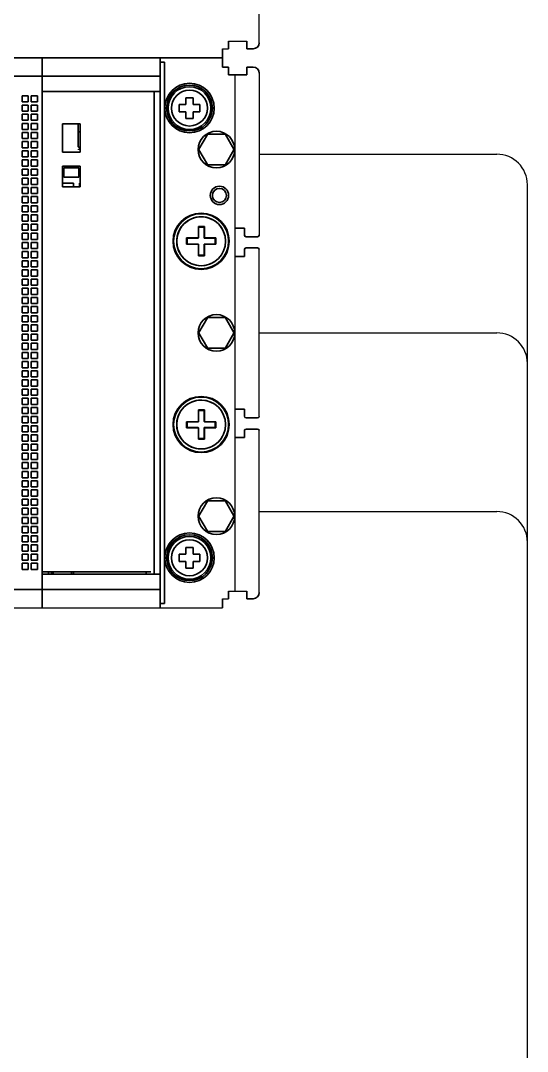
# Model space of a CAD drawing. Header units: millimetres. Extents: x 0 to 840, y -1485 to 297.
# Drawn here: x 94.87 to 103.17, y -1365.39 to -1348.52 of the extents above; entities that cross this region are included whole.
import ezdxf

# ---------------------------------------------------------------- set-up
doc = ezdxf.new("R2010")
doc.units = ezdxf.units.MM
doc.linetypes.add('DASHDOT', pattern=[25.4, 12.7, -6.35, 0, -6.35])

# ---------------------------------------------------------------- blocks, each defined once
blk = doc.blocks.new('XT2_3P ABB')
for p, q in [((-4.5, 12.4), (-4.5, 0.6)), ((-4.35, 0.6), (-4.35, 0.5)), ((-4.225, 0.5), (-4.225, 0.2)), ((4.225, 0.4), (-4.225, 0.4)), ((-4.25, 0), (-1.599, 0)), ((4.25, 0), (1.599, 0)), ((-1.365, 0), (1.365, 0))]:
    blk.add_line(p, q)
at = {"color": 7, "lineweight": 35}
for p, q in [((4.5, 0.6), (4.5, 12.4)), ((4.5, 0.6), (4.5, 12.4)), ((-4.2, 8.9), (-4.2, 3.55)), ((-4.2, 8.9), (-4.2, 3.55)), ((4.2, 8.9), (4.2, 3.55)), ((4.2, 8.9), (4.2, 3.55)), ((3.95, 3.55), (-3.95, 3.55)), ((3.95, 3.55), (-3.95, 3.55)), ((3.95, 3.55), (-3.91, 3.55)), ((-3.95, 1.72), (3.95, 1.72)), ((4.33, 1.55), (-4.33, 1.55)), ((3.95, 1.62), (-3.95, 1.62))]:
    blk.add_line(p, q, dxfattribs=at)
at = {"color": 7, "lineweight": 35, "ltscale": 0.025}
for p, q in [((-3.87, 3.88), (-3.87, 3.78)), ((-3.77, 3.88), (-3.87, 3.88)), ((-3.87, 3.88), (-3.87, 3.78)), ((-3.77, 3.88), (-3.87, 3.88)), ((-3.77, 3.78), (-3.87, 3.78)), ((-3.77, 3.78), (-3.87, 3.78)), ((-3.87, 3.73), (-3.87, 3.63)), ((-3.77, 3.73), (-3.87, 3.73)), ((-3.87, 3.73), (-3.87, 3.63)), ((-3.77, 3.73), (-3.87, 3.73)), ((-3.77, 3.88), (-3.77, 3.78)), ((-3.77, 3.88), (-3.77, 3.78)), ((-3.77, 3.73), (-3.77, 3.63)), ((-3.77, 3.73), (-3.77, 3.63)), ((-3.72, 3.88), (-3.72, 3.78)), ((-3.62, 3.88), (-3.72, 3.88)), ((-3.72, 3.88), (-3.72, 3.78)), ((-3.62, 3.88), (-3.72, 3.88)), ((-3.62, 3.78), (-3.72, 3.78)), ((-3.62, 3.78), (-3.72, 3.78)), ((-3.72, 3.73), (-3.72, 3.63)), ((-3.62, 3.73), (-3.72, 3.73)), ((-3.72, 3.73), (-3.72, 3.63)), ((-3.62, 3.73), (-3.72, 3.73)), ((-3.62, 3.88), (-3.62, 3.78)), ((-3.62, 3.88), (-3.62, 3.78)), ((-3.62, 3.73), (-3.62, 3.63)), ((-3.62, 3.73), (-3.62, 3.63)), ((-3.57, 3.88), (-3.57, 3.78)), ((-3.47, 3.88), (-3.57, 3.88)), ((-3.57, 3.88), (-3.57, 3.78)), ((-3.47, 3.88), (-3.57, 3.88)), ((-3.47, 3.78), (-3.57, 3.78)), ((-3.47, 3.78), (-3.57, 3.78)), ((-3.57, 3.73), (-3.57, 3.63)), ((-3.47, 3.73), (-3.57, 3.73)), ((-3.57, 3.73), (-3.57, 3.63)), ((-3.47, 3.73), (-3.57, 3.73)), ((-3.47, 3.88), (-3.47, 3.78)), ((-3.47, 3.88), (-3.47, 3.78)), ((-3.47, 3.73), (-3.47, 3.63)), ((-3.47, 3.73), (-3.47, 3.63)), ((-3.42, 3.88), (-3.42, 3.78)), ((-3.32, 3.88), (-3.42, 3.88)), ((-3.42, 3.88), (-3.42, 3.78)), ((-3.32, 3.88), (-3.42, 3.88)), ((-3.32, 3.78), (-3.42, 3.78)), ((-3.32, 3.78), (-3.42, 3.78)), ((-3.42, 3.73), (-3.42, 3.63)), ((-3.32, 3.73), (-3.42, 3.73)), ((-3.42, 3.73), (-3.42, 3.63)), ((-3.32, 3.73), (-3.42, 3.73)), ((-3.32, 3.88), (-3.32, 3.78)), ((-3.32, 3.88), (-3.32, 3.78)), ((-3.32, 3.73), (-3.32, 3.63)), ((-3.32, 3.73), (-3.32, 3.63)), ((-3.27, 3.88), (-3.27, 3.78)), ((-3.17, 3.88), (-3.27, 3.88)), ((-3.27, 3.88), (-3.27, 3.78)), ((-3.17, 3.88), (-3.27, 3.88)), ((-3.17, 3.78), (-3.27, 3.78)), ((-3.17, 3.78), (-3.27, 3.78)), ((-3.27, 3.73), (-3.27, 3.63)), ((-3.17, 3.73), (-3.27, 3.73)), ((-3.27, 3.73), (-3.27, 3.63)), ((-3.17, 3.73), (-3.27, 3.73)), ((-3.17, 3.88), (-3.17, 3.78)), ((-3.17, 3.88), (-3.17, 3.78)), ((-3.17, 3.73), (-3.17, 3.63)), ((-3.17, 3.73), (-3.17, 3.63)), ((-3.12, 3.88), (-3.12, 3.78)), ((-3.02, 3.88), (-3.12, 3.88)), ((-3.12, 3.88), (-3.12, 3.78)), ((-3.02, 3.88), (-3.12, 3.88)), ((-3.02, 3.78), (-3.12, 3.78)), ((-3.02, 3.78), (-3.12, 3.78)), ((-3.12, 3.73), (-3.12, 3.63)), ((-3.02, 3.73), (-3.12, 3.73)), ((-3.12, 3.73), (-3.12, 3.63)), ((-3.02, 3.73), (-3.12, 3.73)), ((-3.02, 3.88), (-3.02, 3.78)), ((-3.02, 3.88), (-3.02, 3.78)), ((-3.02, 3.73), (-3.02, 3.63)), ((-3.02, 3.73), (-3.02, 3.63)), ((-2.97, 3.88), (-2.97, 3.78)), ((-2.87, 3.88), (-2.97, 3.88)), ((-2.97, 3.88), (-2.97, 3.78)), ((-2.87, 3.88), (-2.97, 3.88)), ((-2.87, 3.78), (-2.97, 3.78)), ((-2.87, 3.78), (-2.97, 3.78)), ((-2.97, 3.73), (-2.97, 3.63)), ((-2.87, 3.73), (-2.97, 3.73)), ((-2.97, 3.73), (-2.97, 3.63)), ((-2.87, 3.73), (-2.97, 3.73)), ((-2.87, 3.88), (-2.87, 3.78)), ((-2.87, 3.88), (-2.87, 3.78)), ((-2.87, 3.73), (-2.87, 3.63)), ((-2.87, 3.73), (-2.87, 3.63)), ((-2.82, 3.88), (-2.82, 3.78)), ((-2.72, 3.88), (-2.82, 3.88)), ((-2.82, 3.88), (-2.82, 3.78)), ((-2.72, 3.88), (-2.82, 3.88)), ((-2.72, 3.78), (-2.82, 3.78)), ((-2.72, 3.78), (-2.82, 3.78)), ((-2.82, 3.73), (-2.82, 3.63)), ((-2.72, 3.73), (-2.82, 3.73)), ((-2.82, 3.73), (-2.82, 3.63)), ((-2.72, 3.73), (-2.82, 3.73)), ((-2.72, 3.88), (-2.72, 3.78)), ((-2.72, 3.88), (-2.72, 3.78)), ((-2.72, 3.73), (-2.72, 3.63)), ((-2.72, 3.73), (-2.72, 3.63)), ((-2.67, 3.88), (-2.67, 3.78)), ((-2.57, 3.88), (-2.67, 3.88)), ((-2.67, 3.88), (-2.67, 3.78)), ((-2.57, 3.88), (-2.67, 3.88)), ((-2.57, 3.78), (-2.67, 3.78)), ((-2.57, 3.78), (-2.67, 3.78)), ((-2.67, 3.73), (-2.67, 3.63)), ((-2.57, 3.73), (-2.67, 3.73)), ((-2.67, 3.73), (-2.67, 3.63)), ((-2.57, 3.73), (-2.67, 3.73)), ((-2.57, 3.88), (-2.57, 3.78)), ((-2.57, 3.88), (-2.57, 3.78)), ((-2.57, 3.73), (-2.57, 3.63)), ((-2.57, 3.73), (-2.57, 3.63)), ((-2.52, 3.88), (-2.52, 3.78)), ((-2.42, 3.88), (-2.52, 3.88)), ((-2.52, 3.88), (-2.52, 3.78)), ((-2.42, 3.88), (-2.52, 3.88)), ((-2.42, 3.78), (-2.52, 3.78)), ((-2.42, 3.78), (-2.52, 3.78)), ((-2.52, 3.73), (-2.52, 3.63)), ((-2.42, 3.73), (-2.52, 3.73)), ((-2.52, 3.73), (-2.52, 3.63)), ((-2.42, 3.73), (-2.52, 3.73)), ((-2.42, 3.88), (-2.42, 3.78)), ((-2.42, 3.88), (-2.42, 3.78)), ((-2.42, 3.73), (-2.42, 3.63)), ((-2.42, 3.73), (-2.42, 3.63)), ((-2.37, 3.88), (-2.37, 3.78)), ((-2.37, 3.88), (-2.27, 3.88)), ((-2.37, 3.88), (-2.37, 3.78)), ((-2.37, 3.88), (-2.27, 3.88)), ((-2.37, 3.78), (-2.27, 3.78)), ((-2.37, 3.78), (-2.27, 3.78)), ((-2.37, 3.73), (-2.37, 3.63)), ((-2.37, 3.73), (-2.27, 3.73)), ((-2.37, 3.73), (-2.37, 3.63)), ((-2.37, 3.73), (-2.27, 3.73)), ((-2.27, 3.88), (-2.27, 3.78)), ((-2.27, 3.88), (-2.27, 3.78)), ((-2.27, 3.73), (-2.27, 3.63)), ((-2.27, 3.73), (-2.27, 3.63)), ((-2.22, 3.88), (-2.22, 3.78)), ((-2.22, 3.88), (-2.12, 3.88)), ((-2.22, 3.88), (-2.22, 3.78)), ((-2.22, 3.88), (-2.12, 3.88)), ((-2.22, 3.78), (-2.12, 3.78)), ((-2.22, 3.78), (-2.12, 3.78)), ((-2.22, 3.73), (-2.22, 3.63)), ((-2.22, 3.73), (-2.12, 3.73)), ((-2.22, 3.73), (-2.22, 3.63)), ((-2.22, 3.73), (-2.12, 3.73)), ((-2.12, 3.88), (-2.12, 3.78)), ((-2.12, 3.88), (-2.12, 3.78)), ((-2.12, 3.73), (-2.12, 3.63)), ((-2.12, 3.73), (-2.12, 3.63)), ((-2.07, 3.88), (-2.07, 3.78)), ((-2.07, 3.88), (-1.97, 3.88)), ((-2.07, 3.88), (-2.07, 3.78)), ((-2.07, 3.88), (-1.97, 3.88)), ((-2.07, 3.78), (-1.97, 3.78)), ((-2.07, 3.78), (-1.97, 3.78)), ((-2.07, 3.73), (-2.07, 3.63)), ((-2.07, 3.73), (-1.97, 3.73)), ((-2.07, 3.73), (-2.07, 3.63)), ((-2.07, 3.73), (-1.97, 3.73)), ((-1.97, 3.88), (-1.97, 3.78)), ((-1.97, 3.88), (-1.97, 3.78)), ((-1.97, 3.73), (-1.97, 3.63)), ((-1.97, 3.73), (-1.97, 3.63)), ((-1.92, 3.88), (-1.92, 3.78)), ((-1.92, 3.88), (-1.82, 3.88)), ((-1.92, 3.88), (-1.92, 3.78)), ((-1.92, 3.88), (-1.82, 3.88)), ((-1.92, 3.78), (-1.82, 3.78)), ((-1.92, 3.78), (-1.82, 3.78)), ((-1.92, 3.73), (-1.92, 3.63)), ((-1.92, 3.73), (-1.82, 3.73)), ((-1.92, 3.73), (-1.92, 3.63)), ((-1.92, 3.73), (-1.82, 3.73)), ((-1.82, 3.88), (-1.82, 3.78)), ((-1.82, 3.88), (-1.82, 3.78)), ((-1.82, 3.73), (-1.82, 3.63)), ((-1.82, 3.73), (-1.82, 3.63)), ((-1.77, 3.88), (-1.77, 3.78)), ((-1.77, 3.88), (-1.67, 3.88)), ((-1.77, 3.88), (-1.77, 3.78)), ((-1.77, 3.88), (-1.67, 3.88)), ((-1.77, 3.78), (-1.67, 3.78)), ((-1.77, 3.78), (-1.67, 3.78)), ((-1.77, 3.73), (-1.77, 3.63)), ((-1.77, 3.73), (-1.67, 3.73)), ((-1.77, 3.73), (-1.77, 3.63)), ((-1.77, 3.73), (-1.67, 3.73)), ((-1.67, 3.88), (-1.67, 3.78)), ((-1.67, 3.88), (-1.67, 3.78)), ((-1.67, 3.73), (-1.67, 3.63)), ((-1.67, 3.73), (-1.67, 3.63)), ((-1.62, 3.88), (-1.62, 3.78)), ((-1.62, 3.88), (-1.52, 3.88)), ((-1.62, 3.88), (-1.62, 3.78)), ((-1.62, 3.88), (-1.52, 3.88)), ((-1.62, 3.78), (-1.52, 3.78)), ((-1.62, 3.78), (-1.52, 3.78)), ((-1.62, 3.73), (-1.62, 3.63)), ((-1.62, 3.73), (-1.52, 3.73)), ((-1.62, 3.73), (-1.62, 3.63)), ((-1.62, 3.73), (-1.52, 3.73)), ((-1.52, 3.88), (-1.52, 3.78)), ((-1.52, 3.88), (-1.52, 3.78)), ((-1.52, 3.73), (-1.52, 3.63)), ((-1.52, 3.73), (-1.52, 3.63)), ((-1.47, 3.88), (-1.47, 3.78)), ((-1.47, 3.88), (-1.37, 3.88)), ((-1.47, 3.88), (-1.47, 3.78)), ((-1.47, 3.88), (-1.37, 3.88)), ((-1.47, 3.78), (-1.37, 3.78)), ((-1.47, 3.78), (-1.37, 3.78)), ((-1.47, 3.73), (-1.47, 3.63)), ((-1.47, 3.73), (-1.37, 3.73)), ((-1.47, 3.73), (-1.47, 3.63)), ((-1.47, 3.73), (-1.37, 3.73)), ((-1.37, 3.88), (-1.37, 3.78)), ((-1.37, 3.88), (-1.37, 3.78)), ((-1.37, 3.73), (-1.37, 3.63)), ((-1.37, 3.73), (-1.37, 3.63)), ((-1.32, 3.88), (-1.32, 3.78)), ((-1.32, 3.88), (-1.22, 3.88)), ((-1.32, 3.88), (-1.32, 3.78)), ((-1.32, 3.88), (-1.22, 3.88)), ((-1.32, 3.78), (-1.22, 3.78)), ((-1.32, 3.78), (-1.22, 3.78)), ((-1.32, 3.73), (-1.32, 3.63)), ((-1.32, 3.73), (-1.22, 3.73)), ((-1.32, 3.73), (-1.32, 3.63)), ((-1.32, 3.73), (-1.22, 3.73)), ((-1.22, 3.88), (-1.22, 3.78)), ((-1.22, 3.88), (-1.22, 3.78)), ((-1.22, 3.73), (-1.22, 3.63)), ((-1.22, 3.73), (-1.22, 3.63)), ((-1.17, 3.88), (-1.17, 3.78)), ((-1.17, 3.88), (-1.07, 3.88)), ((-1.17, 3.88), (-1.17, 3.78)), ((-1.17, 3.88), (-1.07, 3.88)), ((-1.17, 3.78), (-1.07, 3.78)), ((-1.17, 3.78), (-1.07, 3.78)), ((-1.17, 3.73), (-1.17, 3.63)), ((-1.17, 3.73), (-1.07, 3.73)), ((-1.17, 3.73), (-1.17, 3.63)), ((-1.17, 3.73), (-1.07, 3.73)), ((-1.07, 3.88), (-1.07, 3.78)), ((-1.07, 3.88), (-1.07, 3.78)), ((-1.07, 3.73), (-1.07, 3.63)), ((-1.07, 3.73), (-1.07, 3.63)), ((-1.02, 3.88), (-1.02, 3.78)), ((-1.02, 3.88), (-0.92, 3.88)), ((-1.02, 3.88), (-1.02, 3.78)), ((-1.02, 3.88), (-0.92, 3.88)), ((-1.02, 3.78), (-0.92, 3.78)), ((-1.02, 3.78), (-0.92, 3.78)), ((-1.02, 3.73), (-1.02, 3.63)), ((-1.02, 3.73), (-0.92, 3.73)), ((-1.02, 3.73), (-1.02, 3.63)), ((-1.02, 3.73), (-0.92, 3.73)), ((-0.92, 3.88), (-0.92, 3.78)), ((-0.92, 3.88), (-0.92, 3.78)), ((-0.92, 3.73), (-0.92, 3.63)), ((-0.92, 3.73), (-0.92, 3.63)), ((-0.87, 3.88), (-0.87, 3.78)), ((-0.87, 3.88), (-0.77, 3.88)), ((-0.87, 3.88), (-0.87, 3.78)), ((-0.87, 3.88), (-0.77, 3.88)), ((-0.87, 3.78), (-0.77, 3.78)), ((-0.87, 3.78), (-0.77, 3.78)), ((-0.87, 3.73), (-0.87, 3.63)), ((-0.87, 3.73), (-0.77, 3.73)), ((-0.87, 3.73), (-0.87, 3.63)), ((-0.87, 3.73), (-0.77, 3.73)), ((-0.77, 3.88), (-0.77, 3.78)), ((-0.77, 3.88), (-0.77, 3.78)), ((-0.77, 3.73), (-0.77, 3.63)), ((-0.77, 3.73), (-0.77, 3.63)), ((-0.72, 3.88), (-0.72, 3.78)), ((-0.72, 3.88), (-0.62, 3.88)), ((-0.72, 3.88), (-0.72, 3.78)), ((-0.72, 3.88), (-0.62, 3.88)), ((-0.72, 3.78), (-0.62, 3.78)), ((-0.72, 3.78), (-0.62, 3.78)), ((-0.72, 3.73), (-0.72, 3.63)), ((-0.72, 3.73), (-0.62, 3.73)), ((-0.72, 3.73), (-0.72, 3.63)), ((-0.72, 3.73), (-0.62, 3.73)), ((-0.62, 3.88), (-0.62, 3.78)), ((-0.62, 3.88), (-0.62, 3.78)), ((-0.62, 3.73), (-0.62, 3.63)), ((-0.62, 3.73), (-0.62, 3.63)), ((-0.57, 3.88), (-0.57, 3.78)), ((-0.57, 3.88), (-0.47, 3.88)), ((-0.57, 3.88), (-0.57, 3.78)), ((-0.57, 3.88), (-0.47, 3.88)), ((-0.57, 3.78), (-0.47, 3.78)), ((-0.57, 3.78), (-0.47, 3.78)), ((-0.57, 3.73), (-0.57, 3.63)), ((-0.57, 3.73), (-0.47, 3.73)), ((-0.57, 3.73), (-0.57, 3.63)), ((-0.57, 3.73), (-0.47, 3.73)), ((-0.47, 3.88), (-0.47, 3.78)), ((-0.47, 3.88), (-0.47, 3.78)), ((-0.47, 3.73), (-0.47, 3.63)), ((-0.47, 3.73), (-0.47, 3.63)), ((-0.42, 3.88), (-0.42, 3.78)), ((-0.42, 3.88), (-0.32, 3.88)), ((-0.42, 3.88), (-0.42, 3.78)), ((-0.42, 3.88), (-0.32, 3.88)), ((-0.42, 3.78), (-0.32, 3.78)), ((-0.42, 3.78), (-0.32, 3.78)), ((-0.42, 3.73), (-0.42, 3.63)), ((-0.42, 3.73), (-0.32, 3.73)), ((-0.42, 3.73), (-0.42, 3.63)), ((-0.42, 3.73), (-0.32, 3.73)), ((-0.32, 3.88), (-0.32, 3.78)), ((-0.32, 3.88), (-0.32, 3.78)), ((-0.32, 3.73), (-0.32, 3.63)), ((-0.32, 3.73), (-0.32, 3.63)), ((-0.27, 3.88), (-0.27, 3.78)), ((-0.27, 3.88), (-0.17, 3.88)), ((-0.27, 3.88), (-0.27, 3.78)), ((-0.27, 3.88), (-0.17, 3.88)), ((-0.27, 3.78), (-0.17, 3.78)), ((-0.27, 3.78), (-0.17, 3.78)), ((-0.27, 3.73), (-0.27, 3.63)), ((-0.27, 3.73), (-0.17, 3.73)), ((-0.27, 3.73), (-0.27, 3.63)), ((-0.27, 3.73), (-0.17, 3.73)), ((-0.17, 3.88), (-0.17, 3.78)), ((-0.17, 3.88), (-0.17, 3.78)), ((-0.17, 3.73), (-0.17, 3.63)), ((-0.17, 3.73), (-0.17, 3.63)), ((-0.12, 3.88), (-0.12, 3.78)), ((-0.12, 3.88), (-0.02, 3.88)), ((-0.12, 3.88), (-0.12, 3.78)), ((-0.12, 3.88), (-0.02, 3.88)), ((-0.12, 3.78), (-0.02, 3.78)), ((-0.12, 3.78), (-0.02, 3.78)), ((-0.12, 3.73), (-0.12, 3.63)), ((-0.12, 3.73), (-0.02, 3.73)), ((-0.12, 3.73), (-0.12, 3.63)), ((-0.12, 3.73), (-0.02, 3.73)), ((-0.02, 3.88), (-0.02, 3.78)), ((-0.02, 3.88), (-0.02, 3.78)), ((-0.02, 3.73), (-0.02, 3.63)), ((-0.02, 3.73), (-0.02, 3.63)), ((0.03, 3.88), (0.03, 3.78)), ((0.03, 3.88), (0.13, 3.88)), ((0.03, 3.88), (0.03, 3.78)), ((0.03, 3.88), (0.13, 3.88)), ((0.03, 3.78), (0.13, 3.78)), ((0.03, 3.78), (0.13, 3.78)), ((0.03, 3.73), (0.03, 3.63)), ((0.03, 3.73), (0.13, 3.73)), ((0.03, 3.73), (0.03, 3.63)), ((0.03, 3.73), (0.13, 3.73)), ((0.13, 3.88), (0.13, 3.78)), ((0.13, 3.88), (0.13, 3.78)), ((0.13, 3.73), (0.13, 3.63)), ((0.13, 3.73), (0.13, 3.63)), ((0.18, 3.88), (0.18, 3.78)), ((0.18, 3.88), (0.28, 3.88)), ((0.18, 3.88), (0.18, 3.78)), ((0.18, 3.88), (0.28, 3.88)), ((0.18, 3.78), (0.28, 3.78)), ((0.18, 3.78), (0.28, 3.78)), ((0.18, 3.73), (0.18, 3.63)), ((0.18, 3.73), (0.28, 3.73)), ((0.18, 3.73), (0.18, 3.63)), ((0.18, 3.73), (0.28, 3.73)), ((0.28, 3.88), (0.28, 3.78)), ((0.28, 3.88), (0.28, 3.78)), ((0.28, 3.73), (0.28, 3.63)), ((0.28, 3.73), (0.28, 3.63)), ((0.33, 3.88), (0.33, 3.78)), ((0.33, 3.88), (0.43, 3.88)), ((0.33, 3.88), (0.33, 3.78)), ((0.33, 3.88), (0.43, 3.88)), ((0.33, 3.78), (0.43, 3.78)), ((0.33, 3.78), (0.43, 3.78)), ((0.33, 3.73), (0.33, 3.63)), ((0.33, 3.73), (0.43, 3.73)), ((0.33, 3.73), (0.33, 3.63)), ((0.33, 3.73), (0.43, 3.73)), ((0.43, 3.88), (0.43, 3.78)), ((0.43, 3.88), (0.43, 3.78)), ((0.43, 3.73), (0.43, 3.63)), ((0.43, 3.73), (0.43, 3.63)), ((0.48, 3.88), (0.48, 3.78)), ((0.48, 3.88), (0.58, 3.88)), ((0.48, 3.88), (0.48, 3.78)), ((0.48, 3.88), (0.58, 3.88)), ((0.48, 3.78), (0.58, 3.78)), ((0.48, 3.78), (0.58, 3.78)), ((0.48, 3.73), (0.48, 3.63)), ((0.48, 3.73), (0.58, 3.73)), ((0.48, 3.73), (0.48, 3.63)), ((0.48, 3.73), (0.58, 3.73)), ((0.58, 3.88), (0.58, 3.78)), ((0.58, 3.88), (0.58, 3.78)), ((0.58, 3.73), (0.58, 3.63)), ((0.58, 3.73), (0.58, 3.63)), ((0.63, 3.88), (0.63, 3.78)), ((0.63, 3.88), (0.73, 3.88)), ((0.63, 3.88), (0.63, 3.78)), ((0.63, 3.88), (0.73, 3.88)), ((0.63, 3.78), (0.73, 3.78)), ((0.63, 3.78), (0.73, 3.78)), ((0.63, 3.73), (0.63, 3.63)), ((0.63, 3.73), (0.73, 3.73)), ((0.63, 3.73), (0.63, 3.63)), ((0.63, 3.73), (0.73, 3.73)), ((0.73, 3.88), (0.73, 3.78)), ((0.73, 3.88), (0.73, 3.78)), ((0.73, 3.73), (0.73, 3.63)), ((0.73, 3.73), (0.73, 3.63)), ((0.78, 3.88), (0.78, 3.78)), ((0.78, 3.88), (0.88, 3.88)), ((0.78, 3.88), (0.78, 3.78)), ((0.78, 3.88), (0.88, 3.88)), ((0.78, 3.78), (0.88, 3.78)), ((0.78, 3.78), (0.88, 3.78)), ((0.78, 3.73), (0.78, 3.63)), ((0.78, 3.73), (0.88, 3.73)), ((0.78, 3.73), (0.78, 3.63)), ((0.78, 3.73), (0.88, 3.73)), ((0.88, 3.88), (0.88, 3.78)), ((0.88, 3.88), (0.88, 3.78)), ((0.88, 3.73), (0.88, 3.63)), ((0.88, 3.73), (0.88, 3.63)), ((0.93, 3.88), (0.93, 3.78)), ((0.93, 3.88), (1.03, 3.88)), ((0.93, 3.88), (0.93, 3.78)), ((0.93, 3.88), (1.03, 3.88)), ((0.93, 3.78), (1.03, 3.78)), ((0.93, 3.78), (1.03, 3.78)), ((0.93, 3.73), (0.93, 3.63)), ((0.93, 3.73), (1.03, 3.73)), ((0.93, 3.73), (0.93, 3.63)), ((0.93, 3.73), (1.03, 3.73)), ((1.03, 3.88), (1.03, 3.78)), ((1.03, 3.88), (1.03, 3.78)), ((1.03, 3.73), (1.03, 3.63)), ((1.03, 3.73), (1.03, 3.63)), ((1.08, 3.88), (1.08, 3.78)), ((1.08, 3.88), (1.18, 3.88)), ((1.08, 3.88), (1.08, 3.78)), ((1.08, 3.88), (1.18, 3.88)), ((1.08, 3.78), (1.18, 3.78)), ((1.08, 3.78), (1.18, 3.78)), ((1.08, 3.73), (1.08, 3.63)), ((1.08, 3.73), (1.18, 3.73)), ((1.08, 3.73), (1.08, 3.63)), ((1.08, 3.73), (1.18, 3.73)), ((1.18, 3.88), (1.18, 3.78)), ((1.18, 3.88), (1.18, 3.78)), ((1.18, 3.73), (1.18, 3.63)), ((1.18, 3.73), (1.18, 3.63)), ((1.23, 3.88), (1.23, 3.78)), ((1.23, 3.88), (1.33, 3.88)), ((1.23, 3.88), (1.23, 3.78)), ((1.23, 3.88), (1.33, 3.88)), ((1.23, 3.78), (1.33, 3.78)), ((1.23, 3.78), (1.33, 3.78)), ((1.23, 3.73), (1.23, 3.63)), ((1.23, 3.73), (1.33, 3.73)), ((1.23, 3.73), (1.23, 3.63)), ((1.23, 3.73), (1.33, 3.73)), ((1.33, 3.88), (1.33, 3.78)), ((1.33, 3.88), (1.33, 3.78)), ((1.33, 3.73), (1.33, 3.63)), ((1.33, 3.73), (1.33, 3.63)), ((1.38, 3.88), (1.38, 3.78)), ((1.38, 3.88), (1.48, 3.88)), ((1.38, 3.88), (1.38, 3.78)), ((1.38, 3.88), (1.48, 3.88)), ((1.38, 3.78), (1.48, 3.78)), ((1.38, 3.78), (1.48, 3.78)), ((1.38, 3.73), (1.38, 3.63)), ((1.38, 3.73), (1.48, 3.73)), ((1.38, 3.73), (1.38, 3.63)), ((1.38, 3.73), (1.48, 3.73)), ((1.48, 3.88), (1.48, 3.78)), ((1.48, 3.88), (1.48, 3.78)), ((1.48, 3.73), (1.48, 3.63)), ((1.48, 3.73), (1.48, 3.63)), ((1.53, 3.88), (1.53, 3.78)), ((1.53, 3.88), (1.63, 3.88)), ((1.53, 3.88), (1.53, 3.78)), ((1.53, 3.88), (1.63, 3.88)), ((1.53, 3.78), (1.63, 3.78)), ((1.53, 3.78), (1.63, 3.78)), ((1.53, 3.73), (1.53, 3.63)), ((1.53, 3.73), (1.63, 3.73)), ((1.53, 3.73), (1.53, 3.63)), ((1.53, 3.73), (1.63, 3.73)), ((1.63, 3.88), (1.63, 3.78)), ((1.63, 3.88), (1.63, 3.78)), ((1.63, 3.73), (1.63, 3.63)), ((1.63, 3.73), (1.63, 3.63)), ((1.68, 3.88), (1.68, 3.78)), ((1.68, 3.88), (1.78, 3.88)), ((1.68, 3.88), (1.68, 3.78)), ((1.68, 3.88), (1.78, 3.88)), ((1.68, 3.78), (1.78, 3.78)), ((1.68, 3.78), (1.78, 3.78)), ((1.68, 3.73), (1.68, 3.63)), ((1.68, 3.73), (1.78, 3.73)), ((1.68, 3.73), (1.68, 3.63)), ((1.68, 3.73), (1.78, 3.73)), ((1.78, 3.88), (1.78, 3.78)), ((1.78, 3.88), (1.78, 3.78)), ((1.78, 3.73), (1.78, 3.63)), ((1.78, 3.73), (1.78, 3.63)), ((1.83, 3.88), (1.83, 3.78)), ((1.83, 3.88), (1.93, 3.88)), ((1.83, 3.88), (1.83, 3.78)), ((1.83, 3.88), (1.93, 3.88)), ((1.83, 3.78), (1.93, 3.78)), ((1.83, 3.78), (1.93, 3.78)), ((1.83, 3.73), (1.83, 3.63)), ((1.83, 3.73), (1.93, 3.73)), ((1.83, 3.73), (1.83, 3.63)), ((1.83, 3.73), (1.93, 3.73)), ((1.93, 3.88), (1.93, 3.78)), ((1.93, 3.88), (1.93, 3.78)), ((1.93, 3.73), (1.93, 3.63)), ((1.93, 3.73), (1.93, 3.63)), ((1.98, 3.88), (1.98, 3.78)), ((1.98, 3.88), (2.08, 3.88)), ((1.98, 3.88), (1.98, 3.78)), ((1.98, 3.88), (2.08, 3.88)), ((1.98, 3.78), (2.08, 3.78)), ((1.98, 3.78), (2.08, 3.78)), ((1.98, 3.73), (1.98, 3.63)), ((1.98, 3.73), (2.08, 3.73)), ((1.98, 3.73), (1.98, 3.63)), ((1.98, 3.73), (2.08, 3.73)), ((2.08, 3.88), (2.08, 3.78)), ((2.08, 3.88), (2.08, 3.78)), ((2.08, 3.73), (2.08, 3.63)), ((2.08, 3.73), (2.08, 3.63)), ((2.13, 3.88), (2.13, 3.78)), ((2.13, 3.88), (2.23, 3.88)), ((2.13, 3.88), (2.13, 3.78)), ((2.13, 3.88), (2.23, 3.88)), ((2.13, 3.78), (2.23, 3.78)), ((2.13, 3.78), (2.23, 3.78)), ((2.13, 3.73), (2.13, 3.63)), ((2.13, 3.73), (2.23, 3.73)), ((2.13, 3.73), (2.13, 3.63)), ((2.13, 3.73), (2.23, 3.73)), ((2.23, 3.88), (2.23, 3.78)), ((2.23, 3.88), (2.23, 3.78)), ((2.23, 3.73), (2.23, 3.63)), ((2.23, 3.73), (2.23, 3.63)), ((2.28, 3.88), (2.28, 3.78)), ((2.28, 3.88), (2.38, 3.88)), ((2.28, 3.88), (2.28, 3.78)), ((2.28, 3.88), (2.38, 3.88)), ((2.28, 3.78), (2.38, 3.78)), ((2.28, 3.78), (2.38, 3.78)), ((2.28, 3.73), (2.28, 3.63)), ((2.28, 3.73), (2.38, 3.73)), ((2.28, 3.73), (2.28, 3.63)), ((2.28, 3.73), (2.38, 3.73)), ((2.38, 3.88), (2.38, 3.78)), ((2.38, 3.88), (2.38, 3.78)), ((2.38, 3.73), (2.38, 3.63)), ((2.38, 3.73), (2.38, 3.63)), ((2.43, 3.88), (2.43, 3.78)), ((2.43, 3.88), (2.53, 3.88)), ((2.43, 3.88), (2.43, 3.78)), ((2.43, 3.88), (2.53, 3.88)), ((2.43, 3.78), (2.53, 3.78)), ((2.43, 3.78), (2.53, 3.78)), ((2.43, 3.73), (2.43, 3.63)), ((2.43, 3.73), (2.53, 3.73)), ((2.43, 3.73), (2.43, 3.63)), ((2.43, 3.73), (2.53, 3.73)), ((2.53, 3.88), (2.53, 3.78)), ((2.53, 3.88), (2.53, 3.78)), ((2.53, 3.73), (2.53, 3.63)), ((2.53, 3.73), (2.53, 3.63)), ((2.58, 3.88), (2.58, 3.78)), ((2.58, 3.88), (2.68, 3.88)), ((2.58, 3.88), (2.58, 3.78)), ((2.58, 3.88), (2.68, 3.88)), ((2.58, 3.78), (2.68, 3.78)), ((2.58, 3.78), (2.68, 3.78)), ((2.58, 3.73), (2.58, 3.63)), ((2.58, 3.73), (2.68, 3.73)), ((2.58, 3.73), (2.58, 3.63)), ((2.58, 3.73), (2.68, 3.73)), ((2.68, 3.88), (2.68, 3.78)), ((2.68, 3.88), (2.68, 3.78)), ((2.68, 3.73), (2.68, 3.63)), ((2.68, 3.73), (2.68, 3.63)), ((2.73, 3.88), (2.73, 3.78)), ((2.73, 3.88), (2.83, 3.88)), ((2.73, 3.88), (2.73, 3.78)), ((2.73, 3.88), (2.83, 3.88)), ((2.73, 3.78), (2.83, 3.78)), ((2.73, 3.78), (2.83, 3.78)), ((2.73, 3.73), (2.73, 3.63)), ((2.73, 3.73), (2.83, 3.73)), ((2.73, 3.73), (2.73, 3.63)), ((2.73, 3.73), (2.83, 3.73)), ((2.83, 3.88), (2.83, 3.78)), ((2.83, 3.88), (2.83, 3.78)), ((2.83, 3.73), (2.83, 3.63)), ((2.83, 3.73), (2.83, 3.63)), ((2.88, 3.88), (2.88, 3.78)), ((2.88, 3.88), (2.98, 3.88)), ((2.88, 3.88), (2.88, 3.78)), ((2.88, 3.88), (2.98, 3.88)), ((2.88, 3.78), (2.98, 3.78)), ((2.88, 3.78), (2.98, 3.78)), ((2.88, 3.73), (2.88, 3.63)), ((2.88, 3.73), (2.98, 3.73)), ((2.88, 3.73), (2.88, 3.63)), ((2.88, 3.73), (2.98, 3.73)), ((2.98, 3.88), (2.98, 3.78)), ((2.98, 3.88), (2.98, 3.78)), ((2.98, 3.73), (2.98, 3.63)), ((2.98, 3.73), (2.98, 3.63)), ((3.03, 3.88), (3.03, 3.78)), ((3.03, 3.88), (3.13, 3.88)), ((3.03, 3.88), (3.03, 3.78)), ((3.03, 3.88), (3.13, 3.88)), ((3.03, 3.78), (3.13, 3.78)), ((3.03, 3.78), (3.13, 3.78)), ((3.03, 3.73), (3.03, 3.63)), ((3.03, 3.73), (3.13, 3.73)), ((3.03, 3.73), (3.03, 3.63)), ((3.03, 3.73), (3.13, 3.73)), ((3.13, 3.88), (3.13, 3.78)), ((3.13, 3.88), (3.13, 3.78)), ((3.13, 3.73), (3.13, 3.63)), ((3.13, 3.73), (3.13, 3.63)), ((3.18, 3.88), (3.18, 3.78)), ((3.18, 3.88), (3.28, 3.88)), ((3.18, 3.88), (3.18, 3.78)), ((3.18, 3.88), (3.28, 3.88)), ((3.18, 3.78), (3.28, 3.78)), ((3.18, 3.78), (3.28, 3.78)), ((3.18, 3.73), (3.18, 3.63)), ((3.18, 3.73), (3.28, 3.73)), ((3.18, 3.73), (3.18, 3.63)), ((3.18, 3.73), (3.28, 3.73)), ((3.28, 3.88), (3.28, 3.78)), ((3.28, 3.88), (3.28, 3.78)), ((3.28, 3.73), (3.28, 3.63)), ((3.28, 3.73), (3.28, 3.63)), ((3.33, 3.88), (3.33, 3.78)), ((3.33, 3.88), (3.43, 3.88)), ((3.33, 3.88), (3.33, 3.78)), ((3.33, 3.88), (3.43, 3.88)), ((3.33, 3.78), (3.43, 3.78)), ((3.33, 3.78), (3.43, 3.78)), ((3.33, 3.73), (3.33, 3.63)), ((3.33, 3.73), (3.43, 3.73)), ((3.33, 3.73), (3.33, 3.63)), ((3.33, 3.73), (3.43, 3.73)), ((3.43, 3.88), (3.43, 3.78)), ((3.43, 3.88), (3.43, 3.78)), ((3.43, 3.73), (3.43, 3.63)), ((3.43, 3.73), (3.43, 3.63)), ((3.48, 3.88), (3.48, 3.78)), ((3.48, 3.88), (3.58, 3.88)), ((3.48, 3.88), (3.48, 3.78)), ((3.48, 3.88), (3.58, 3.88)), ((3.48, 3.78), (3.58, 3.78)), ((3.48, 3.78), (3.58, 3.78)), ((3.48, 3.73), (3.48, 3.63)), ((3.48, 3.73), (3.58, 3.73)), ((3.48, 3.73), (3.48, 3.63)), ((3.48, 3.73), (3.58, 3.73)), ((3.58, 3.88), (3.58, 3.78)), ((3.58, 3.88), (3.58, 3.78)), ((3.58, 3.73), (3.58, 3.63)), ((3.58, 3.73), (3.58, 3.63)), ((3.63, 3.88), (3.63, 3.78)), ((3.63, 3.88), (3.73, 3.88)), ((3.63, 3.88), (3.63, 3.78)), ((3.63, 3.88), (3.73, 3.88)), ((3.63, 3.78), (3.73, 3.78)), ((3.63, 3.78), (3.73, 3.78)), ((3.63, 3.73), (3.63, 3.63)), ((3.63, 3.73), (3.73, 3.73)), ((3.63, 3.73), (3.63, 3.63)), ((3.63, 3.73), (3.73, 3.73)), ((3.73, 3.88), (3.73, 3.78)), ((3.73, 3.88), (3.73, 3.78)), ((3.73, 3.73), (3.73, 3.63)), ((3.73, 3.73), (3.73, 3.63)), ((3.78, 3.88), (3.88, 3.88)), ((3.78, 3.88), (3.78, 3.78)), ((3.78, 3.88), (3.88, 3.88)), ((3.78, 3.88), (3.78, 3.78)), ((3.78, 3.78), (3.88, 3.78)), ((3.78, 3.78), (3.88, 3.78)), ((3.78, 3.73), (3.88, 3.73)), ((3.78, 3.73), (3.78, 3.63)), ((3.78, 3.73), (3.88, 3.73)), ((3.78, 3.73), (3.78, 3.63)), ((3.88, 3.88), (3.88, 3.78)), ((3.88, 3.88), (3.88, 3.78)), ((3.88, 3.73), (3.88, 3.63)), ((3.88, 3.73), (3.88, 3.63)), ((-4.5, 3.55), (-4.4, 3.55)), ((-4.5, 3.55), (-4.4, 3.55)), ((-4.5, 3.55), (-4.4, 3.55)), ((-3.77, 3.63), (-3.87, 3.63)), ((-3.77, 3.63), (-3.87, 3.63)), ((-3.62, 3.63), (-3.72, 3.63)), ((-3.62, 3.63), (-3.72, 3.63)), ((-3.47, 3.63), (-3.57, 3.63)), ((-3.47, 3.63), (-3.57, 3.63)), ((-3.32, 3.63), (-3.42, 3.63)), ((-3.32, 3.63), (-3.42, 3.63)), ((-3.17, 3.63), (-3.27, 3.63)), ((-3.17, 3.63), (-3.27, 3.63)), ((-3.02, 3.63), (-3.12, 3.63)), ((-3.02, 3.63), (-3.12, 3.63)), ((-2.87, 3.63), (-2.97, 3.63)), ((-2.87, 3.63), (-2.97, 3.63)), ((-2.72, 3.63), (-2.82, 3.63)), ((-2.72, 3.63), (-2.82, 3.63)), ((-2.57, 3.63), (-2.67, 3.63)), ((-2.57, 3.63), (-2.67, 3.63)), ((-2.42, 3.63), (-2.52, 3.63)), ((-2.42, 3.63), (-2.52, 3.63)), ((-2.37, 3.63), (-2.27, 3.63)), ((-2.37, 3.63), (-2.27, 3.63)), ((-2.22, 3.63), (-2.12, 3.63)), ((-2.22, 3.63), (-2.12, 3.63)), ((-2.07, 3.63), (-1.97, 3.63)), ((-2.07, 3.63), (-1.97, 3.63)), ((-1.92, 3.63), (-1.82, 3.63)), ((-1.92, 3.63), (-1.82, 3.63)), ((-1.77, 3.63), (-1.67, 3.63)), ((-1.77, 3.63), (-1.67, 3.63)), ((-1.62, 3.63), (-1.52, 3.63)), ((-1.62, 3.63), (-1.52, 3.63)), ((-1.47, 3.63), (-1.37, 3.63)), ((-1.47, 3.63), (-1.37, 3.63)), ((-1.32, 3.63), (-1.22, 3.63)), ((-1.32, 3.63), (-1.22, 3.63)), ((-1.17, 3.63), (-1.07, 3.63)), ((-1.17, 3.63), (-1.07, 3.63)), ((-1.02, 3.63), (-0.92, 3.63)), ((-1.02, 3.63), (-0.92, 3.63)), ((-0.87, 3.63), (-0.77, 3.63)), ((-0.87, 3.63), (-0.77, 3.63)), ((-0.72, 3.63), (-0.62, 3.63)), ((-0.72, 3.63), (-0.62, 3.63)), ((-0.57, 3.63), (-0.47, 3.63)), ((-0.57, 3.63), (-0.47, 3.63)), ((-0.42, 3.63), (-0.32, 3.63)), ((-0.42, 3.63), (-0.32, 3.63)), ((-0.27, 3.63), (-0.17, 3.63)), ((-0.27, 3.63), (-0.17, 3.63)), ((-0.12, 3.63), (-0.02, 3.63)), ((-0.12, 3.63), (-0.02, 3.63)), ((0.03, 3.63), (0.13, 3.63)), ((0.03, 3.63), (0.13, 3.63)), ((0.18, 3.63), (0.28, 3.63)), ((0.18, 3.63), (0.28, 3.63)), ((0.33, 3.63), (0.43, 3.63)), ((0.33, 3.63), (0.43, 3.63)), ((0.48, 3.63), (0.58, 3.63)), ((0.48, 3.63), (0.58, 3.63)), ((0.63, 3.63), (0.73, 3.63)), ((0.63, 3.63), (0.73, 3.63)), ((0.78, 3.63), (0.88, 3.63)), ((0.78, 3.63), (0.88, 3.63)), ((0.93, 3.63), (1.03, 3.63)), ((0.93, 3.63), (1.03, 3.63)), ((1.08, 3.63), (1.18, 3.63)), ((1.08, 3.63), (1.18, 3.63)), ((1.23, 3.63), (1.33, 3.63)), ((1.23, 3.63), (1.33, 3.63)), ((1.38, 3.63), (1.48, 3.63)), ((1.38, 3.63), (1.48, 3.63)), ((1.53, 3.63), (1.63, 3.63)), ((1.53, 3.63), (1.63, 3.63)), ((1.68, 3.63), (1.78, 3.63)), ((1.68, 3.63), (1.78, 3.63)), ((1.83, 3.63), (1.93, 3.63)), ((1.83, 3.63), (1.93, 3.63)), ((1.98, 3.63), (2.08, 3.63)), ((1.98, 3.63), (2.08, 3.63)), ((2.13, 3.63), (2.23, 3.63)), ((2.13, 3.63), (2.23, 3.63)), ((2.28, 3.63), (2.38, 3.63)), ((2.28, 3.63), (2.38, 3.63)), ((2.43, 3.63), (2.53, 3.63)), ((2.43, 3.63), (2.53, 3.63)), ((2.58, 3.63), (2.68, 3.63)), ((2.58, 3.63), (2.68, 3.63)), ((2.73, 3.63), (2.83, 3.63)), ((2.73, 3.63), (2.83, 3.63)), ((2.88, 3.63), (2.98, 3.63)), ((2.88, 3.63), (2.98, 3.63)), ((3.03, 3.63), (3.13, 3.63)), ((3.03, 3.63), (3.13, 3.63)), ((3.18, 3.63), (3.28, 3.63)), ((3.18, 3.63), (3.28, 3.63)), ((3.33, 3.63), (3.43, 3.63)), ((3.33, 3.63), (3.43, 3.63)), ((3.48, 3.63), (3.58, 3.63)), ((3.48, 3.63), (3.58, 3.63)), ((3.63, 3.63), (3.73, 3.63)), ((3.63, 3.63), (3.73, 3.63)), ((3.78, 3.63), (3.88, 3.63)), ((3.78, 3.63), (3.88, 3.63)), ((4.4, 3.55), (4.5, 3.55)), ((4.4, 3.55), (4.5, 3.55)), ((4.4, 3.55), (4.5, 3.55)), ((-4.5, 1.62), (-4.4, 1.62)), ((-4.43, 1.55), (-4.33, 1.55)), ((4.33, 1.55), (4.43, 1.55)), ((4.4, 1.62), (4.5, 1.62)), ((-1.554, 1.19), (-1.454, 1.19)), ((1.554, 1.19), (1.454, 1.19)), ((-1.74, 0.994), (-1.74, 0.894)), ((-1.26, 0.894), (-1.26, 0.994)), ((1.26, 0.894), (1.26, 0.994)), ((1.74, 0.994), (1.74, 0.894)), ((-1.554, 0.71), (-1.454, 0.71)), ((1.554, 0.71), (1.454, 0.71))]:
    blk.add_line(p, q, dxfattribs=at)
at = {"color": 7, "lineweight": 35, "ltscale": 0.0375}
for p, q in [((-4.4, 3.55), (-4.25, 3.55)), ((-4.4, 3.55), (-4.25, 3.55)), ((-4.4, 3.55), (-4.25, 3.55)), ((4.4, 3.55), (4.25, 3.55)), ((4.4, 3.55), (4.25, 3.55)), ((4.25, 3.55), (4.4, 3.55)), ((2.55, 3.2), (2.7, 3.2)), ((2.55, 3), (2.55, 3.15)), ((2.7, 3), (2.7, 3.15)), ((2.7, 3), (2.7, 3.15)), ((2.55, 2.95), (2.7, 2.95)), ((-4.25, 1.62), (-4.4, 1.62)), ((4.4, 1.62), (4.25, 1.62))]:
    blk.add_line(p, q, dxfattribs=at)
at = {"color": 7, "lineweight": 35, "ltscale": 0.0125}
for p, q in [((-4.25, 3.55), (-4.2, 3.55)), ((-4.25, 3.55), (-4.2, 3.55)), ((-4.25, 3.55), (-4.2, 3.55)), ((4.2, 3.55), (4.25, 3.55)), ((4.2, 3.55), (4.25, 3.55)), ((4.2, 3.55), (4.25, 3.55)), ((2.55, 3.2), (2.55, 3.15)), ((2.7, 3.15), (2.7, 3.2)), ((2.55, 3), (2.55, 2.95)), ((2.7, 2.95), (2.7, 3)), ((-4.25, 1.62), (-4.2, 1.62)), ((4.2, 1.62), (4.25, 1.62)), ((-1.55, 1.18), (-1.5, 1.18)), ((1.55, 1.18), (1.5, 1.18)), ((-1.55, 0.72), (-1.5, 0.72)), ((1.55, 0.72), (1.5, 0.72))]:
    blk.add_line(p, q, dxfattribs=at)
at = {"color": 7, "lineweight": 35, "ltscale": 0.0625}
for p, q in [((-4.2, 3.55), (-3.95, 3.55)), ((-4.2, 3.55), (-3.95, 3.55)), ((3.95, 3.55), (4.2, 3.55)), ((3.95, 3.55), (4.2, 3.55))]:
    blk.add_line(p, q, dxfattribs=at)
at = {"color": 7, "lineweight": 35, "ltscale": 0.4825}
for p, q in [((-4.2, 3.55), (-4.2, 1.62)), ((-3.95, 3.55), (-3.95, 1.62)), ((3.95, 3.55), (3.95, 1.62)), ((4.2, 3.55), (4.2, 1.62))]:
    blk.add_line(p, q, dxfattribs=at)
at = {"color": 7, "lineweight": 35, "ltscale": 0.000452}
for p, q in [((-4.198, 3.55), (-4.2, 3.55)), ((4.2, 3.55), (4.198, 3.55)), ((-4.198, 1.62), (-4.2, 1.62)), ((4.2, 1.62), (4.198, 1.62))]:
    blk.add_line(p, q, dxfattribs=at)
at = {"color": 7, "lineweight": 35, "ltscale": 0.062048}
for p, q in [((-3.95, 3.55), (-4.198, 3.55)), ((4.198, 3.55), (3.95, 3.55)), ((-3.95, 1.62), (-4.198, 1.62)), ((4.198, 1.62), (3.95, 1.62))]:
    blk.add_line(p, q, dxfattribs=at)
at = {"color": 7, "lineweight": 35, "ltscale": 0.119536}
for p, q in [((-3.91, 3.072), (-3.91, 3.55)), ((3.95, 3.072), (3.95, 3.55))]:
    blk.add_line(p, q, dxfattribs=at)
at = {"color": 7, "linetype": 'DASHDOT', "lineweight": 13, "ltscale": 0.2895}
blk.add_line((3.95, 1.62), (3.95, 3.55), dxfattribs=at)
at = {"color": 7, "lineweight": 35, "ltscale": 0.01}
for p, q in [((-3.91, 3.45), (-3.95, 3.45)), ((-3.95, 3.4), (-3.91, 3.4)), ((-3.95, 3.37), (-3.91, 3.37)), ((-3.95, 3.07), (-3.91, 3.07)), ((-3.91, 3.04), (-3.95, 3.04)), ((-3.95, 1.85), (-3.91, 1.85))]:
    blk.add_line(p, q, dxfattribs=at)
at = {"color": 7, "lineweight": 35, "ltscale": 0.037036}
for p, q in [((2.39, 3.072), (2.39, 3.22)), ((2.73, 3.22), (2.73, 3.072)), ((2.96, 3.072), (2.96, 3.22)), ((3.42, 3.22), (3.42, 3.072))]:
    blk.add_line(p, q, dxfattribs=at)
at = {"color": 7, "lineweight": 35, "ltscale": 0.085}
for p, q in [((2.73, 3.22), (2.39, 3.22)), ((2.39, 2.93), (2.73, 2.93))]:
    blk.add_line(p, q, dxfattribs=at)
at = {"color": 7, "lineweight": 35, "ltscale": 0.045}
for p, q in [((2.45, 3.22), (2.45, 3.04)), ((-1.55, 1.18), (-1.55, 1)), ((1.55, 1.18), (1.55, 1)), ((-1.73, 0.9), (-1.55, 0.9)), ((-1.27, 0.9), (-1.45, 0.9)), ((1.27, 0.9), (1.45, 0.9)), ((1.73, 0.9), (1.55, 0.9))]:
    blk.add_line(p, q, dxfattribs=at)
at = {"color": 7, "lineweight": 35, "ltscale": 0.115}
for p, q in [((3.42, 3.22), (2.96, 3.22)), ((2.96, 2.93), (3.42, 2.93))]:
    blk.add_line(p, q, dxfattribs=at)
at = {"color": 7, "lineweight": 35, "ltscale": 0.323925}
blk.add_line((-3.91, 1.776), (-3.91, 3.072), dxfattribs=at)
at = {"color": 7, "lineweight": 35, "ltscale": 0.035464}
for p, q in [((2.39, 3.072), (2.39, 2.93)), ((2.73, 2.93), (2.73, 3.072)), ((2.96, 3.072), (2.96, 2.93)), ((3.42, 2.93), (3.42, 3.072))]:
    blk.add_line(p, q, dxfattribs=at)
at = {"color": 7, "lineweight": 35, "ltscale": 0.015}
for p, q in [((2.45, 3.04), (2.39, 3.04)), ((2.39, 2.94), (2.45, 2.94))]:
    blk.add_line(p, q, dxfattribs=at)
at = {"color": 7, "lineweight": 35, "ltscale": 0.0025}
for p, q in [((2.45, 2.94), (2.45, 2.93)), ((-3.95, 1.86), (-3.95, 1.85))]:
    blk.add_line(p, q, dxfattribs=at)
at = {"color": 7, "linetype": 'DASHDOT', "lineweight": 13, "ltscale": 0.00525}
blk.add_line((3, 2.926), (3, 2.968), dxfattribs=at)
at = {"color": 7, "lineweight": 35, "ltscale": 0.012374}
blk.add_line((3.015, 2.93), (3.05, 2.965), dxfattribs=at)
at = {"color": 7, "lineweight": 35, "ltscale": 0.0925}
blk.add_line((3.42, 2.965), (3.05, 2.965), dxfattribs=at)
at = {"color": 7, "lineweight": 35, "ltscale": 0.008763}
blk.add_line((3.29, 2.965), (3.292, 2.93), dxfattribs=at)
at = {"color": 7, "lineweight": 35, "ltscale": 0.0175}
for p, q in [((-4.43, 1.62), (-4.43, 1.55)), ((4.43, 1.62), (4.43, 1.55))]:
    blk.add_line(p, q, dxfattribs=at)
at = {"color": 7, "lineweight": 35, "ltscale": 0.03}
for p, q in [((-3.85, 1.2), (-3.85, 1.08)), ((-3.62, 1.31), (-3.74, 1.31)), ((-3.51, 1.08), (-3.51, 1.2)), ((3.51, 1.2), (3.51, 1.08)), ((3.74, 1.31), (3.62, 1.31)), ((3.85, 1.08), (3.85, 1.2)), ((-3.74, 0.97), (-3.62, 0.97)), ((3.62, 0.97), (3.74, 0.97))]:
    blk.add_line(p, q, dxfattribs=at)
at = {"color": 7, "lineweight": 35, "ltscale": 0.0275}
for p, q in [((-3.74, 1.2), (-3.85, 1.2)), ((-3.74, 1.31), (-3.74, 1.2)), ((-3.62, 1.2), (-3.51, 1.2)), ((3.62, 1.2), (3.51, 1.2)), ((3.62, 1.31), (3.62, 1.2)), ((3.74, 1.2), (3.85, 1.2)), ((-3.85, 1.08), (-3.74, 1.08)), ((-3.62, 1.08), (-3.51, 1.08)), ((-3.62, 0.97), (-3.62, 1.08)), ((3.51, 1.08), (3.62, 1.08)), ((3.74, 1.08), (3.85, 1.08)), ((3.74, 0.97), (3.74, 1.08))]:
    blk.add_line(p, q, dxfattribs=at)
at = {"color": 7, "lineweight": 35, "ltscale": 0.015043}
for p, q in [((-3.62, 1.31), (-3.62, 1.25)), ((3.74, 1.31), (3.74, 1.25)), ((-3.74, 1.03), (-3.74, 0.97)), ((3.62, 1.03), (3.62, 0.97))]:
    blk.add_line(p, q, dxfattribs=at)
at = {"color": 7, "lineweight": 35, "ltscale": 0.012457}
for p, q in [((-3.62, 1.25), (-3.62, 1.2)), ((3.74, 1.25), (3.74, 1.2)), ((-3.74, 1.03), (-3.74, 1.08)), ((3.62, 1.03), (3.62, 1.08))]:
    blk.add_line(p, q, dxfattribs=at)
at = {"color": 7, "lineweight": 35, "ltscale": 0.048933}
for p, q in [((-1.554, 0.994), (-1.554, 1.19)), ((-1.454, 1.19), (-1.454, 0.994)), ((1.454, 1.19), (1.454, 0.994)), ((1.554, 0.994), (1.554, 1.19))]:
    blk.add_line(p, q, dxfattribs=at)
at = {"color": 7, "lineweight": 35, "ltscale": 0.011593}
for p, q in [((-1.454, 1.18), (-1.5, 1.18)), ((1.454, 1.18), (1.5, 1.18)), ((-1.454, 0.72), (-1.5, 0.72)), ((1.454, 0.72), (1.5, 0.72))]:
    blk.add_line(p, q, dxfattribs=at)
at = {"color": 7, "lineweight": 35, "ltscale": 0.069455}
for p, q in [((-3.005, 0.986), (-3.245, 0.847)), ((-2.755, 0.847), (-2.995, 0.986)), ((-0.005, 0.986), (-0.245, 0.847)), ((0.245, 0.847), (0.005, 0.986)), ((2.995, 0.986), (2.755, 0.847)), ((3.245, 0.847), (3.005, 0.986)), ((-3.25, 0.839), (-3.25, 0.561)), ((-2.75, 0.561), (-2.75, 0.839)), ((-0.25, 0.839), (-0.25, 0.561)), ((0.25, 0.561), (0.25, 0.839)), ((2.75, 0.839), (2.75, 0.561)), ((3.25, 0.561), (3.25, 0.839)), ((-3.245, 0.553), (-3.005, 0.414)), ((-2.995, 0.414), (-2.755, 0.553)), ((-0.245, 0.553), (-0.005, 0.414)), ((0.005, 0.414), (0.245, 0.553)), ((2.755, 0.553), (2.995, 0.414)), ((3.005, 0.414), (3.245, 0.553))]:
    blk.add_line(p, q, dxfattribs=at)
at = {"color": 7, "lineweight": 35, "ltscale": 0.039743}
for p, q in [((-1.74, 0.994), (-1.581, 0.994)), ((1.74, 0.994), (1.581, 0.994))]:
    blk.add_line(p, q, dxfattribs=at)
at = {"color": 7, "lineweight": 35, "ltscale": 0.046593}
for p, q in [((-1.554, 0.894), (-1.74, 0.894)), ((1.554, 0.894), (1.74, 0.894))]:
    blk.add_line(p, q, dxfattribs=at)
at = {"color": 7, "lineweight": 35, "ltscale": 0.023567}
for p, q in [((-1.73, 0.9), (-1.73, 0.994)), ((-1.27, 0.994), (-1.27, 0.9)), ((1.27, 0.994), (1.27, 0.9)), ((1.73, 0.9), (1.73, 0.994))]:
    blk.add_line(p, q, dxfattribs=at)
at = {"color": 7, "lineweight": 35, "ltscale": 0.00685}
for p, q in [((-1.581, 0.994), (-1.554, 0.994)), ((1.581, 0.994), (1.554, 0.994))]:
    blk.add_line(p, q, dxfattribs=at)
at = {"color": 7, "lineweight": 35, "ltscale": 0.000907}
for p, q in [((-1.554, 1), (-1.55, 1)), ((1.554, 1), (1.55, 1))]:
    blk.add_line(p, q, dxfattribs=at)
at = {"color": 7, "lineweight": 35, "ltscale": 0.046067}
for p, q in [((-1.554, 0.71), (-1.554, 0.894)), ((-1.454, 0.71), (-1.454, 0.894)), ((1.454, 0.71), (1.454, 0.894)), ((1.554, 0.71), (1.554, 0.894))]:
    blk.add_line(p, q, dxfattribs=at)
at = {"color": 7, "lineweight": 35, "ltscale": 0.010381}
for p, q in [((-1.55, 0.858), (-1.55, 0.9)), ((1.55, 0.858), (1.55, 0.9))]:
    blk.add_line(p, q, dxfattribs=at)
at = {"color": 7, "lineweight": 35, "ltscale": 0.034619}
for p, q in [((-1.55, 0.72), (-1.55, 0.858)), ((1.55, 0.72), (1.55, 0.858))]:
    blk.add_line(p, q, dxfattribs=at)
at = {"color": 7, "lineweight": 35, "ltscale": 0.048407}
for p, q in [((-1.454, 0.994), (-1.26, 0.994)), ((1.454, 0.994), (1.26, 0.994))]:
    blk.add_line(p, q, dxfattribs=at)
at = {"color": 7, "lineweight": 35, "ltscale": 0.013912}
for p, q in [((-1.454, 0.894), (-1.398, 0.894)), ((1.454, 0.894), (1.398, 0.894))]:
    blk.add_line(p, q, dxfattribs=at)
at = {"color": 7, "lineweight": 35, "ltscale": 0.001433}
for p, q in [((-1.45, 0.894), (-1.45, 0.9)), ((1.45, 0.894), (1.45, 0.9))]:
    blk.add_line(p, q, dxfattribs=at)
at = {"color": 7, "lineweight": 35, "ltscale": 0.034495}
for p, q in [((-1.398, 0.894), (-1.26, 0.894)), ((1.398, 0.894), (1.26, 0.894))]:
    blk.add_line(p, q, dxfattribs=at)
at = {"lineweight": 35, "ltscale": 0.025}
for p, q in [((-4.5, 0.6), (-4.4, 0.6)), ((4.4, 0.6), (4.5, 0.6)), ((4.225, 0.5), (4.225, 0.4)), ((-4.35, 0.2), (-4.25, 0.2)), ((-4.35, 0.2), (-4.35, 0.1)), ((4.35, 0.2), (4.25, 0.2)), ((4.35, 0.2), (4.35, 0.1))]:
    blk.add_line(p, q, dxfattribs=at)
at = {"lineweight": 35, "ltscale": 0.0125}
for p, q in [((-4.4, 0.6), (-4.35, 0.6)), ((4.4, 0.6), (4.35, 0.6))]:
    blk.add_line(p, q, dxfattribs=at)
at = {"lineweight": 35, "ltscale": 0.07}
blk.add_line((4.35, 0.6), (4.35, 0.5), dxfattribs=at)
at = {"lineweight": 35, "ltscale": 0.03125}
for p, q in [((-4.35, 0.5), (-4.225, 0.5)), ((4.225, 0.5), (4.35, 0.5)), ((-4.225, 0.2), (-4.35, 0.2)), ((4.225, 0.2), (4.35, 0.2))]:
    blk.add_line(p, q, dxfattribs=at)
at = {"color": 7, "lineweight": 35, "ltscale": 0.04}
for p, q in [((-1.714, 0.24), (-1.714, 0.4)), ((-1.25, 0.24), (-1.25, 0.4)), ((1.25, 0.24), (1.25, 0.4)), ((1.714, 0.24), (1.714, 0.4))]:
    blk.add_line(p, q, dxfattribs=at)
at = {"lineweight": 35, "ltscale": 0.075}
blk.add_line((4.225, 0.5), (4.225, 0.2), dxfattribs=at)
at = {"lineweight": 35, "ltscale": 0.05}
blk.add_line((4.225, 0.4), (4.225, 0.2), dxfattribs=at)
at = {"lineweight": 35, "ltscale": 0.00625}
for p, q in [((-4.225, 0.2), (-4.25, 0.2)), ((4.225, 0.2), (4.25, 0.2))]:
    blk.add_line(p, q, dxfattribs=at)
at = {"color": 7, "lineweight": 35, "ltscale": 0.02875}
for p, q in [((-1.599, 0.24), (-1.714, 0.24)), ((-1.365, 0.24), (-1.25, 0.24)), ((1.365, 0.24), (1.25, 0.24)), ((1.599, 0.24), (1.714, 0.24))]:
    blk.add_line(p, q, dxfattribs=at)
at = {"color": 7, "lineweight": 35, "ltscale": 0.0475}
for p, q in [((-1.574, 0.025), (-1.574, 0.215)), ((-1.39, 0.215), (-1.39, 0.025)), ((1.39, 0.025), (1.39, 0.215)), ((1.574, 0.025), (1.574, 0.215))]:
    blk.add_line(p, q, dxfattribs=at)
at = {"color": 7, "lineweight": 35}
for centre, radius in [((-3.68, 1.14), 0.405), ((3.68, 1.14), 0.405), ((-3.68, 1.14), 0.375), ((-3.68, 1.14), 0.35), ((-3.68, 1.14), 0.294), ((-1.5, 0.95), 0.46), ((-1.5, 0.95), 0.45), ((-1.5, 0.95), 0.4), ((1.5, 0.95), 0.46), ((1.5, 0.95), 0.45), ((1.5, 0.95), 0.4), ((3.68, 1.14), 0.375), ((3.68, 1.14), 0.35), ((3.68, 1.14), 0.294), ((-3, 0.7), 0.3), ((0, 0.7), 0.3), ((3, 0.7), 0.3), ((2.25, 0.65), 0.15), ((2.25, 0.65), 0.115), ((2.25, 0.65), 0.115)]:
    blk.add_circle(centre, radius, dxfattribs=at)
for centre, radius, start, end in [((-1.5, 0.95), 0.4, 61.3521, 241.3521), ((-1.5, 0.95), 0.4, 328.7389, 148.7389), ((1.5, 0.95), 0.4, 31.2611, 211.2611), ((1.5, 0.95), 0.4, 298.6479, 118.6479), ((-3, 0.7), 0.286, 149.0583, 150.9417), ((-3, 0.7), 0.286, 89.0583, 90.9417), ((-3, 0.7), 0.286, 29.0583, 30.9417), ((0, 0.7), 0.286, 149.0583, 150.9417), ((0, 0.7), 0.286, 89.0583, 90.9417), ((0, 0.7), 0.286, 29.0583, 30.9417), ((3, 0.7), 0.286, 149.0583, 150.9417), ((3, 0.7), 0.286, 89.0583, 90.9417), ((3, 0.7), 0.286, 29.0583, 30.9417), ((-3, 0.7), 0.286, 209.0583, 210.9417), ((-3, 0.7), 0.286, 329.0583, 330.9417), ((0, 0.7), 0.286, 209.0583, 210.9417), ((0, 0.7), 0.286, 329.0583, 330.9417), ((2.25, 0.65), 0.15, 180, 0), ((3, 0.7), 0.286, 209.0583, 210.9417), ((3, 0.7), 0.286, 329.0583, 330.9417), ((-3, 0.7), 0.286, 269.0583, 270.9417), ((0, 0.7), 0.286, 269.0583, 270.9417), ((3, 0.7), 0.286, 269.0583, 270.9417), ((-1.599, 0.215), 0.025, 0, 90), ((-1.365, 0.215), 0.025, 90, 180), ((1.365, 0.215), 0.025, 0, 90), ((1.599, 0.215), 0.025, 90, 180), ((-1.599, 0.025), 0.025, 270, 0), ((-1.365, 0.025), 0.025, 180, 270), ((1.365, 0.025), 0.025, 270, 0), ((1.599, 0.025), 0.025, 180, 270)]:
    blk.add_arc(centre, radius, start, end, dxfattribs=at)
at = {"lineweight": 35}
for centre, start, end in [((-4.25, 0.1), 180, 270), ((-4.25, 0.1), 180, 270), ((4.25, 0.1), 270, 0), ((4.25, 0.1), 270, 0)]:
    blk.add_arc(centre, 0.1, start, end, dxfattribs=at)
blk = doc.blocks.new('XT2_3INT Reserva ABB')
at = {"color": 3}
for p, q in [((-4.5, 12.4), (-4.5, 0.6)), ((-4.35, 0.6), (-4.35, 0.5)), ((-4.225, 0.5), (-4.225, 0.2)), ((-4.25, 0), (-1.599, 0))]:
    blk.add_line(p, q, dxfattribs=at)
at = {"color": 3, "lineweight": 35, "ltscale": 0.025}
for p, q in [((-4.5, 0.6), (-4.4, 0.6)), ((-4.35, 0.2), (-4.25, 0.2)), ((-4.35, 0.2), (-4.35, 0.1))]:
    blk.add_line(p, q, dxfattribs=at)
at = {"color": 3, "lineweight": 35, "ltscale": 0.0125}
blk.add_line((-4.4, 0.6), (-4.35, 0.6), dxfattribs=at)
at = {"color": 3, "lineweight": 35, "ltscale": 0.03125}
for p, q in [((-4.35, 0.5), (-4.225, 0.5)), ((-4.225, 0.2), (-4.35, 0.2))]:
    blk.add_line(p, q, dxfattribs=at)
at = {"color": 3, "lineweight": 35, "ltscale": 0.00625}
blk.add_line((-4.225, 0.2), (-4.25, 0.2), dxfattribs=at)
at = {"color": 3, "lineweight": 35}
blk.add_arc((-4.25, 0.1), 0.1, 180, 270, dxfattribs=at)
blk.add_arc((-4.25, 0.1), 0.1, 180, 270, dxfattribs=at)

msp = doc.modelspace()

# ---------------------------------------------------------------- linework, layer by layer
at = {"color": 1}
for p, q in [((98.7781, -1350.7049), (102.6686, -1350.7049)), ((103.1686, -1374.1395), (103.1686, -1351.2049)), ((98.7781, -1353.6295), (102.6686, -1353.6295)), ((98.7781, -1356.5541), (102.6686, -1356.5541))]:
    msp.add_line(p, q, dxfattribs=at)
for centre in [(102.6686, -1351.2049), (102.6686, -1354.1295), (102.6686, -1357.0541)]:
    msp.add_arc(centre, 0.5, 0, 90, dxfattribs=at)

# ---------------------------------------------------------------- block references
at = {"rotation": 90}
for name, p in [('XT2_3INT Reserva ABB', (98.7781, -1344.6295)), ('XT2_3P ABB', (98.7781, -1353.6295))]:
    msp.add_blockref(name, p, dxfattribs=at)

doc.saveas('drawing.dxf')
